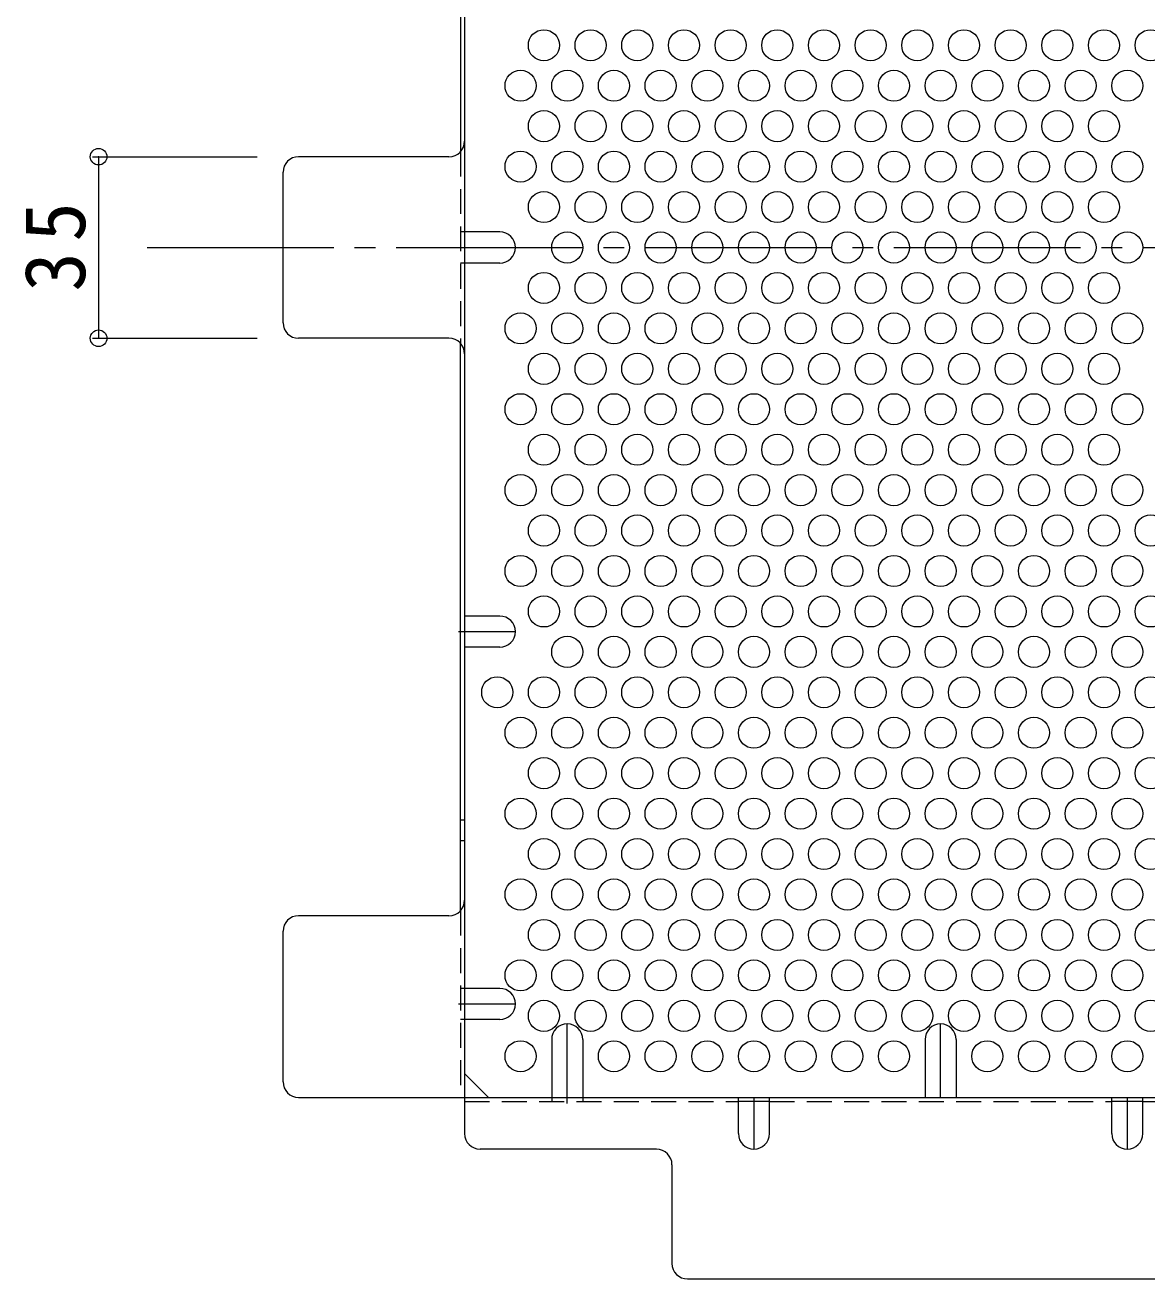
# Model space of a CAD drawing. Units: millimetres at full size, sheet at 1:4; details may follow other scales. Extents: x -860 to 1063, y -779 to 732.
# Drawn here: x 239.9 to 456.2, y 276.4 to 518 of the extents above; entities that cross this region are included whole.
import ezdxf

# ---------------------------------------------------------------- set-up
doc = ezdxf.new("R2010")
doc.units = ezdxf.units.MM
doc.header["$LTSCALE"] = 4
doc.header["$PDMODE"] = 32
doc.header["$PDSIZE"] = 3.2
for name, pattern in [('CHAIN1', [8, 5, -1, 1, -1]), ('CHAIN2', [12, 9, -1, 1, -1]), ('DASHED1', [1.8, 1.2, -0.6])]:
    doc.linetypes.add(name, pattern=pattern)
for name, color, linetype, lineweight in [('A-4_その他', 7, 'Continuous', 9), ('A-6_寸法', 2, 'Continuous', 9), ('A-7_ハッチ', 2, 'Continuous', 9), ('A-8_記号', 2, 'Continuous', 9)]:
    doc.layers.add(name, color=color, linetype=linetype, lineweight=lineweight)
doc.styles.add('ＭＳ ゴシック', font='')
doc.styles.get('ＭＳ ゴシック').set_extended_font_data('MS Gothic')

msp = doc.modelspace()

# ---------------------------------------------------------------- linework, layer by layer
at = {"layer": 'A-4_その他'}
for p, q in [((252.864, 492.659), (284.635, 492.659)), ((254.064, 492.659), (254.064, 457.658)), ((252.864, 457.658), (284.635, 457.658))]:
    msp.add_line(p, q, dxfattribs=at)
for p in [(254.064, 492.659), (254.064, 457.658)]:
    msp.add_point(p, dxfattribs=at)
at = {"layer": 'A-6_寸法'}
for centre in [(339.938, 514.129), (348.938, 514.129), (357.938, 514.129), (366.938, 514.129), (375.938, 514.129), (384.938, 514.129), (393.938, 514.129), (402.938, 514.129), (411.938, 514.129), (420.938, 514.129), (429.938, 514.129), (438.938, 514.129), (447.938, 514.129), (456.938, 514.129), (335.438, 506.335), (344.438, 506.335), (353.438, 506.335), (362.438, 506.335), (371.438, 506.335), (380.438, 506.335), (389.438, 506.335), (398.438, 506.335), (407.438, 506.335), (416.438, 506.335), (425.438, 506.335), (434.438, 506.335), (443.438, 506.335), (452.438, 506.335), (339.938, 498.541), (348.938, 498.541), (357.938, 498.541), (366.938, 498.541), (375.938, 498.541), (384.938, 498.541), (393.938, 498.541), (402.938, 498.541), (411.938, 498.541), (420.938, 498.541), (429.938, 498.541), (438.938, 498.541), (447.938, 498.541), (335.438, 490.747), (344.438, 490.747), (353.438, 490.747), (362.438, 490.747), (371.438, 490.747), (380.438, 490.747), (389.438, 490.747), (398.438, 490.747), (407.438, 490.747), (416.438, 490.747), (425.438, 490.747), (434.438, 490.747), (443.438, 490.747), (452.438, 490.747), (339.938, 482.952), (348.938, 482.952), (357.938, 482.952), (366.938, 482.952), (375.938, 482.952), (384.938, 482.952), (393.938, 482.952), (402.938, 482.952), (411.938, 482.952), (420.938, 482.952), (429.938, 482.952), (438.938, 482.952), (447.938, 482.952), (344.438, 475.158), (353.438, 475.158), (362.438, 475.158), (371.438, 475.158), (380.438, 475.158), (389.438, 475.158), (398.438, 475.158), (407.438, 475.158), (416.438, 475.158), (425.438, 475.158), (434.438, 475.158), (443.438, 475.158), (452.438, 475.158), (339.938, 467.364), (348.938, 467.364), (357.938, 467.364), (366.938, 467.364), (375.938, 467.364), (384.938, 467.364), (393.938, 467.364), (402.938, 467.364), (411.938, 467.364), (420.938, 467.364), (429.938, 467.364), (438.938, 467.364), (447.938, 467.364), (335.438, 459.57), (344.438, 459.57), (353.438, 459.57), (362.438, 459.57), (371.438, 459.57), (380.438, 459.57), (389.438, 459.57), (398.438, 459.57), (407.438, 459.57), (416.438, 459.57), (425.438, 459.57), (434.438, 459.57), (443.438, 459.57), (452.438, 459.57), (339.938, 451.775), (348.938, 451.775), (357.938, 451.775), (366.938, 451.775), (375.938, 451.775), (384.938, 451.775), (393.938, 451.775), (402.938, 451.775), (411.938, 451.775), (420.938, 451.775), (429.938, 451.775), (438.938, 451.775), (447.938, 451.775), (335.438, 443.981), (344.438, 443.981), (353.438, 443.981), (362.438, 443.981), (371.438, 443.981), (380.438, 443.981), (389.438, 443.981), (398.438, 443.981), (407.438, 443.981), (416.438, 443.981), (425.438, 443.981), (434.438, 443.981), (443.438, 443.981), (452.438, 443.981), (339.938, 436.187), (348.938, 436.187), (357.938, 436.187), (366.938, 436.187), (375.938, 436.187), (384.938, 436.187), (393.938, 436.187), (402.938, 436.187), (411.938, 436.187), (420.938, 436.187), (429.938, 436.187), (438.938, 436.187), (447.938, 436.187), (335.438, 428.393), (344.438, 428.393), (353.438, 428.393), (362.438, 428.393), (371.438, 428.393), (380.438, 428.393), (389.438, 428.393), (398.438, 428.393), (407.438, 428.393), (416.438, 428.393), (425.438, 428.393), (434.438, 428.393), (443.438, 428.393), (452.438, 428.393), (339.938, 420.599), (348.938, 420.599), (357.938, 420.599), (366.938, 420.599), (375.938, 420.599), (384.938, 420.599), (393.938, 420.599), (402.938, 420.599), (411.938, 420.599), (420.938, 420.599), (429.938, 420.599), (438.938, 420.599), (447.938, 420.599), (456.938, 420.599), (335.438, 412.804), (344.438, 412.804), (353.438, 412.804), (362.438, 412.804), (371.438, 412.804), (380.438, 412.804), (389.438, 412.804), (398.438, 412.804), (407.438, 412.804), (416.438, 412.804), (425.438, 412.804), (434.438, 412.804), (443.438, 412.804), (452.438, 412.804), (339.938, 405.01), (348.938, 405.01), (357.938, 405.01), (366.938, 405.01), (375.938, 405.01), (384.938, 405.01), (393.938, 405.01), (402.938, 405.01), (411.938, 405.01), (420.938, 405.01), (429.938, 405.01), (438.938, 405.01), (447.938, 405.01), (456.938, 405.01), (344.438, 397.216), (353.438, 397.216), (362.438, 397.216), (371.438, 397.216), (380.438, 397.216), (389.438, 397.216), (398.438, 397.216), (407.438, 397.216), (416.438, 397.216), (425.438, 397.216), (434.438, 397.216), (443.438, 397.216), (452.438, 397.216), (330.938, 389.422), (339.938, 389.422), (348.938, 389.422), (357.938, 389.422), (366.938, 389.422), (375.938, 389.422), (384.938, 389.422), (393.938, 389.422), (402.938, 389.422), (411.938, 389.422), (420.938, 389.422), (429.938, 389.422), (438.938, 389.422), (447.938, 389.422), (456.938, 389.422), (335.438, 381.627), (344.438, 381.627), (353.438, 381.627), (362.438, 381.627), (371.438, 381.627), (380.438, 381.627), (389.438, 381.627), (398.438, 381.627), (407.438, 381.627), (416.438, 381.627), (425.438, 381.627), (434.438, 381.627), (443.438, 381.627), (452.438, 381.627), (339.938, 373.833), (348.938, 373.833), (357.938, 373.833), (366.938, 373.833), (375.938, 373.833), (384.938, 373.833), (393.938, 373.833), (402.938, 373.833), (411.938, 373.833), (420.938, 373.833), (429.938, 373.833), (438.938, 373.833), (447.938, 373.833), (456.938, 373.833), (335.438, 366.039), (344.438, 366.039), (353.438, 366.039), (362.438, 366.039), (371.438, 366.039), (380.438, 366.039), (389.438, 366.039), (398.438, 366.039), (407.438, 366.039), (416.438, 366.039), (425.438, 366.039), (434.438, 366.039), (443.438, 366.039), (452.438, 366.039), (339.938, 358.245), (348.938, 358.245), (357.938, 358.245), (366.938, 358.245), (375.938, 358.245), (384.938, 358.245), (393.938, 358.245), (402.938, 358.245), (411.938, 358.245), (420.938, 358.245), (429.938, 358.245), (438.938, 358.245), (447.938, 358.245), (456.938, 358.245), (335.438, 350.45), (344.438, 350.45), (353.438, 350.45), (362.438, 350.45), (371.438, 350.45), (380.438, 350.45), (389.438, 350.45), (398.438, 350.45), (407.438, 350.45), (416.438, 350.45), (425.438, 350.45), (434.438, 350.45), (443.438, 350.45), (452.438, 350.45), (339.938, 342.656), (348.938, 342.656), (357.938, 342.656), (366.938, 342.656), (375.938, 342.656), (384.938, 342.656), (393.938, 342.656), (402.938, 342.656), (411.938, 342.656), (420.938, 342.656), (429.938, 342.656), (438.938, 342.656), (447.938, 342.656), (456.938, 342.656), (335.438, 334.862), (344.438, 334.862), (353.438, 334.862), (362.438, 334.862), (371.438, 334.862), (380.438, 334.862), (389.438, 334.862), (398.438, 334.862), (407.438, 334.862), (416.438, 334.862), (425.438, 334.862), (434.438, 334.862), (443.438, 334.862), (452.438, 334.862), (339.938, 327.068), (348.938, 327.068), (357.938, 327.068), (366.938, 327.068), (375.938, 327.068), (384.938, 327.068), (393.938, 327.068), (402.938, 327.068), (411.938, 327.068), (420.938, 327.068), (429.938, 327.068), (438.938, 327.068), (447.938, 327.068), (456.938, 327.068), (335.438, 319.274), (353.438, 319.274), (362.438, 319.274), (371.438, 319.274), (380.438, 319.274), (389.438, 319.274), (398.438, 319.274), (407.438, 319.274), (425.438, 319.274), (434.438, 319.274), (443.438, 319.274), (452.438, 319.274)]:
    msp.add_circle(centre, 3, dxfattribs=at)
at = {"layer": 'A-7_ハッチ'}
for p, q in [((324.638, 645.962), (324.638, 304.355)), ((323.838, 603), (323.838, 493.619)), ((321.638, 492.659), (292.635, 492.659)), ((289.635, 460.658), (289.635, 489.659)), ((321.638, 457.658), (292.635, 457.658)), ((323.838, 347.316), (323.838, 456.697)), ((321.638, 346.356), (292.635, 346.356)), ((289.635, 314.355), (289.635, 343.356)), ((329.25, 311.355), (324.638, 315.967)), ((292.635, 311.355), (684.242, 311.355)), ((383.438, 310.555), (377.438, 310.555)), ((455.438, 310.555), (449.438, 310.555)), ((361.639, 301.355), (327.638, 301.355)), ((364.639, 298.355), (364.639, 279.355)), ((367.639, 276.355), (609.237, 276.355))]:
    msp.add_line(p, q, dxfattribs=at)
at = {"layer": 'A-7_ハッチ', "linetype": 'DASHED1'}
for p, q in [((323.838, 493.619), (323.838, 456.697)), ((324.638, 478.158), (323.838, 478.158)), ((324.638, 472.158), (323.838, 472.158)), ((324.638, 364.804), (323.838, 364.804)), ((324.638, 360.804), (323.838, 360.804)), ((323.838, 347.316), (323.838, 311.35)), ((324.638, 332.348), (323.838, 332.348)), ((324.638, 326.348), (323.838, 326.348)), ((324.638, 310.555), (377.438, 310.555)), ((341.438, 311.355), (341.438, 310.555)), ((347.438, 311.355), (347.438, 310.555)), ((383.438, 310.555), (449.438, 310.555)), ((455.438, 310.555), (521.438, 310.555))]:
    msp.add_line(p, q, dxfattribs=at)
at = {"layer": 'A-7_ハッチ', "linetype": 'CHAIN2'}
msp.add_line((263.438, 475.158), (713.438, 475.158), dxfattribs=at)
at = {"layer": 'A-7_ハッチ'}
for centre, start, end in [((321.638, 495.659), 270, 0), ((292.635, 489.659), 90, 180), ((292.635, 460.658), 180, 270), ((321.638, 454.658), 0, 90), ((321.638, 349.356), 270, 0), ((292.635, 343.356), 90, 180), ((292.635, 314.355), 180, 270), ((327.638, 304.355), 180, 270), ((361.639, 298.355), 0, 90), ((367.639, 279.355), 180, 270)]:
    msp.add_arc(centre, 3, start, end, dxfattribs=at)
at = {"layer": 'A-8_記号'}
for p, q in [((331.438, 478.158), (324.638, 478.158)), ((331.438, 472.158), (324.638, 472.158)), ((331.438, 404.113), (324.638, 404.113)), ((331.438, 398.113), (324.638, 398.113)), ((331.438, 332.348), (324.638, 332.348)), ((331.438, 326.348), (324.638, 326.348)), ((341.438, 322.505), (341.438, 311.355)), ((347.438, 322.505), (347.438, 311.355)), ((413.438, 322.505), (413.438, 311.355)), ((419.438, 322.505), (419.438, 311.355)), ((377.438, 304.355), (377.438, 311.355)), ((383.438, 304.355), (383.438, 311.355)), ((449.438, 304.355), (449.438, 311.355)), ((455.438, 304.355), (455.438, 311.355))]:
    msp.add_line(p, q, dxfattribs=at)
at = {"layer": 'A-8_記号', "linetype": 'CHAIN1'}
for p, q in [((321.931, 475.158), (334.438, 475.158)), ((323.438, 401.113), (334.438, 401.113)), ((323.438, 329.348), (334.438, 329.348)), ((344.438, 310.155), (344.438, 325.505)), ((416.438, 311.355), (416.438, 325.505)), ((380.438, 311.355), (380.438, 301.355)), ((452.438, 311.355), (452.438, 301.355))]:
    msp.add_line(p, q, dxfattribs=at)
at = {"layer": 'A-8_記号'}
for centre, start, end in [((331.438, 475.158), 270, 90), ((331.438, 401.113), 270, 90), ((331.438, 329.348), 270, 90), ((344.438, 322.505), 0, 180), ((416.438, 322.505), 0, 180), ((380.438, 304.355), 180, 0), ((452.438, 304.355), 180, 0)]:
    msp.add_arc(centre, 3, start, end, dxfattribs=at)

# ---------------------------------------------------------------- texts
at = {"layer": 'A-4_その他', "color": 2, "insert": (251.664, 466.658), "char_height": 11.73, "attachment_point": 7, "rotation": 90, "style": 'ＭＳ ゴシック'}
msp.add_mtext('\\T1.27;\\W0.95;35', dxfattribs=at)

doc.saveas('drawing.dxf')
